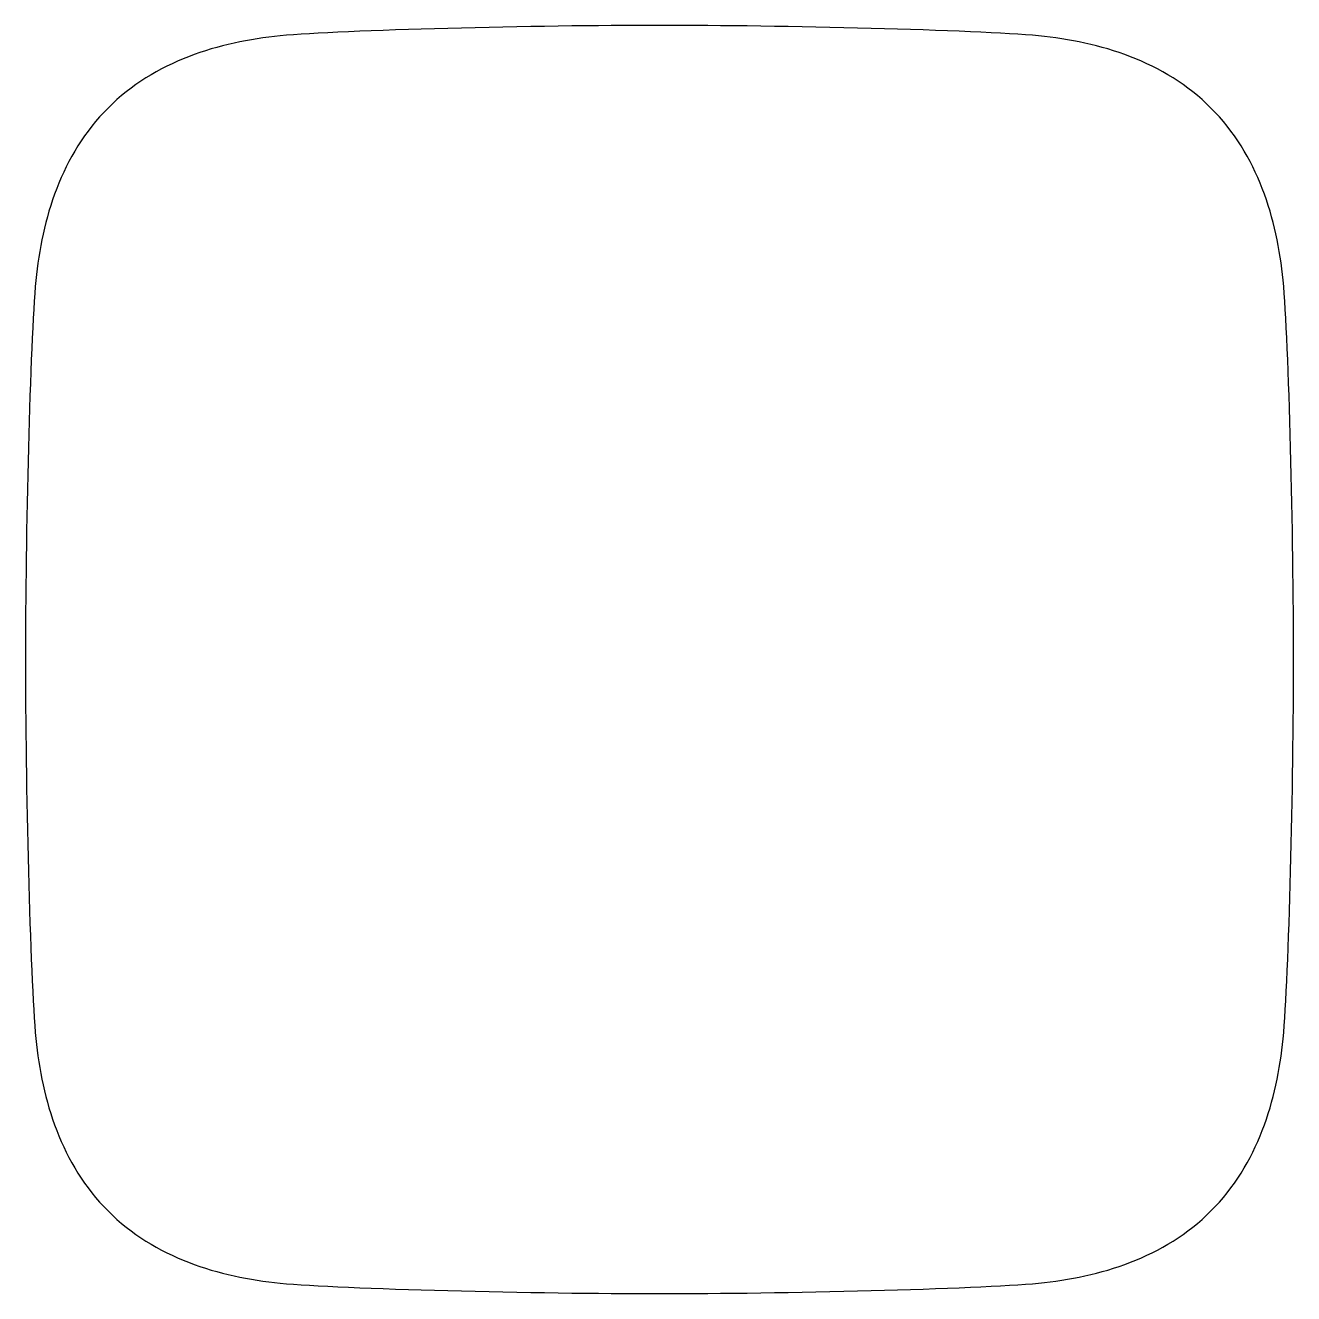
# Model space of a CAD drawing. Extents: x 0 to 122, y 0 to 122.
import ezdxf

# ---------------------------------------------------------------- set-up
doc = ezdxf.new("R2010")
doc.units = 0
doc.layers.get('0').update_dxf_attribs({"linetype": 'CONTINUOUS'})

msp = doc.modelspace()

# ---------------------------------------------------------------- linework, layer by layer
at = {"color": 3}
msp.add_lwpolyline([(1.146082, 24.729399)], close=True, dxfattribs=at)
for points in [[(61.298474, 122.472777), (49.71925, 122.472777), (30.656033, 122.022226), (24.725346, 121.458986)], [(97.871603, 121.458986), (91.940923, 122.022226), (72.877703, 122.472777), (61.298474, 122.472777)], [(24.725346, 121.458986), (18.79466, 120.895746), (12.591479, 118.989677), (8.103437, 114.499598)], [(114.495551, 114.501627), (110.005481, 118.989677), (103.802302, 120.895746), (97.871603, 121.458986)], [(8.103437, 114.499598), (3.615392, 110.009527), (1.709322, 103.806347), (1.146082, 97.875656)], [(121.45494, 97.879718), (120.8917, 103.810409), (118.98563, 110.013588), (114.495551, 114.501627)], [(1.146082, 97.875656), (0.582842, 91.944972), (0.132292, 72.881757), (0.132292, 61.302528)], [(122.46873, 61.302528), (122.46873, 72.885816), (122.01818, 91.949033), (121.45494, 97.879718)], [(0.132292, 61.302528), (0.132292, 49.723298), (0.582842, 30.660083), (1.146082, 24.729399)], [(121.45494, 24.725335), (122.01818, 30.656023), (122.46873, 49.71924), (122.46873, 61.302528)], [(1.146082, 24.729399), (1.709321, 18.798708), (3.615391, 12.595529), (8.103437, 8.105459)], [(114.495551, 8.103429), (118.98563, 12.591469), (120.8917, 18.794648), (121.45494, 24.725335)], [(8.103437, 8.105459), (12.591479, 3.61538), (18.79466, 1.70931), (24.725346, 1.14607)], [(97.871603, 1.14607), (103.802302, 1.70931), (110.005481, 3.61538), (114.495551, 8.103429)], [(24.725346, 1.14607), (30.656033, 0.58283), (49.71925, 0.13228), (61.298474, 0.13228)], [(61.298474, 0.13228), (72.877703, 0.13228), (91.940918, 0.58283), (97.871603, 1.14607)]]:
    msp.add_open_spline(points, degree=3, dxfattribs=at)

doc.saveas('drawing.dxf')
